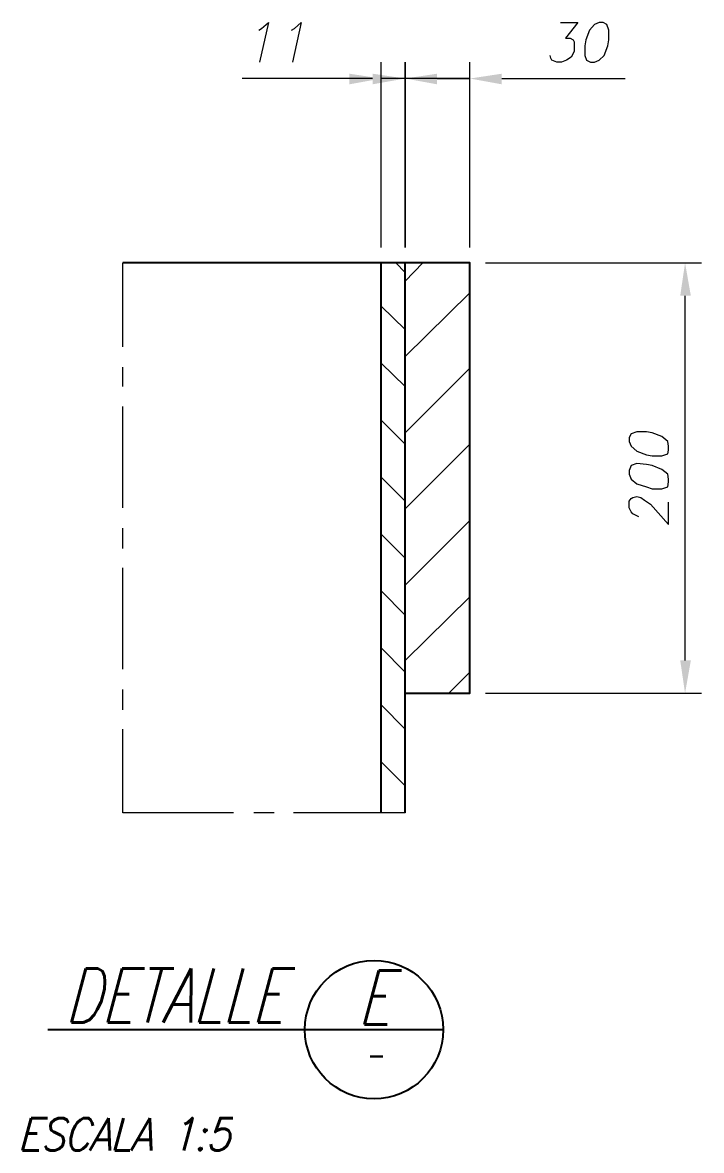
# Model space of a CAD drawing. Header units: inches. Extents: x -293597 to -232636, y -119329 to -80370.
# Drawn here: x -288467 to -288151, y -80894 to -80370 of the extents above; entities that cross this region are included whole.
import ezdxf
from ezdxf.enums import TextEntityAlignment as Align

# ---------------------------------------------------------------- set-up
doc = ezdxf.new("R2010")
doc.units = ezdxf.units.IN
doc.header["$MEASUREMENT"] = 0
for name, color, linetype in [('IA-DIBUJO', 3, 'Continuous'), ('IA-DIM', 7, 'Continuous'), ('IA-TEXT', 2, 'Continuous'), ('IA-TITLE', 6, 'Continuous'), ('IA-TRAZ', 8, 'Continuous')]:
    doc.layers.add(name, color=color, linetype=linetype)
doc.styles.add('ING-AMB', font='romans.shx', dxfattribs={"width": 0.75, "oblique": 15})
doc.styles.add('SALVADOR', font='ROMANS.SHX', dxfattribs={"width": 0.75, "oblique": 15})

# ---------------------------------------------------------------- blocks, each defined once
blk = doc.blocks.new('DETALLE')
blk.add_line((21.09, 0), (57.86, 0))
blk.add_circle((51.43, 0), 6.43)
at = {"style": 'SALVADOR', "oblique": 15, "width": 0.75}
blk.add_text('DETALLE', height=5, dxfattribs=at).set_placement((43.06, 0.67), align=Align.RIGHT)
blk.add_attdef('N', text='', height=5, dxfattribs=at).set_placement((51.43, 0.49), align=Align.CENTER)
at = {"color": 2, "style": 'SALVADOR', "oblique": 15, "width": 0.75}
blk.add_attdef('REFER', text='', height=2, dxfattribs=at).set_placement((51.43, -3.34), align=Align.CENTER)

msp = doc.modelspace()

# ---------------------------------------------------------------- linework, layer by layer
at = {"layer": 'IA-DIBUJO'}
for points in [[(-288288.63, -80682.05), (-288258.58, -80682.05), (-288258.58, -80482.05), (-288420.02, -80482.05)], [(-288299.84, -80737.66), (-288299.84, -80482.05)], [(-288288.63, -80737.66), (-288288.63, -80482.05)]]:
    msp.add_lwpolyline(points, dxfattribs=at)
at = {"layer": 'IA-DIM', "color": 2, "lineweight": 18}
for points in [[(-288356.79, -80373.98), (-288355.44, -80373.08), (-288352.3, -80370.39), (-288356.34, -80388.78)], [(-288341.54, -80373.98), (-288340.19, -80373.08), (-288337.06, -80370.39), (-288341.09, -80388.78)], [(-288216.43, -80370.39), (-288208.36, -80370.39), (-288214.19, -80377.57), (-288211.94, -80377.57), (-288210.6, -80378.47), (-288210.15, -80379.36), (-288210.15, -80382.05), (-288210.15, -80383.85), (-288211.5, -80386.54), (-288213.74, -80387.88), (-288215.98, -80388.78), (-288218.22, -80388.78), (-288220.46, -80387.88), (-288220.91, -80386.99), (-288221.36, -80385.64)], [(-288180.11, -80599.99), (-288181, -80599.54), (-288182.8, -80598.65), (-288183.69, -80597.75), (-288184.59, -80595.95), (-288184.59, -80592.82), (-288183.69, -80591.47), (-288182.8, -80591.02), (-288181, -80590.57), (-288179.21, -80591.02), (-288177.41, -80592.37), (-288174.72, -80594.16), (-288166.2, -80603.58), (-288166.2, -80593.26)]]:
    msp.add_lwpolyline(points, dxfattribs=at)
for points in [[(-288198.49, -80370.39), (-288200.73, -80371.29), (-288202.98, -80373.98), (-288204.77, -80378.47), (-288205.22, -80381.16), (-288205.22, -80385.64), (-288204.32, -80387.88), (-288202.53, -80388.78), (-288200.73, -80388.78), (-288198.49, -80387.88), (-288196.25, -80385.64), (-288194.45, -80381.16), (-288194.01, -80378.47), (-288194.01, -80373.98), (-288194.9, -80371.29), (-288196.7, -80370.39)], [(-288184.59, -80565.01), (-288183.69, -80567.25), (-288181, -80569.5), (-288176.52, -80571.29), (-288173.83, -80571.74), (-288169.34, -80571.74), (-288166.65, -80570.84), (-288166.2, -80569.05), (-288166.2, -80567.25), (-288166.65, -80565.01), (-288169.34, -80562.77), (-288173.83, -80560.98), (-288176.52, -80560.53), (-288181, -80560.53), (-288183.69, -80561.43), (-288184.59, -80563.22)], [(-288184.59, -80580.26), (-288183.69, -80582.5), (-288181, -80584.74), (-288176.52, -80586.09), (-288173.83, -80586.99), (-288169.34, -80586.99), (-288166.65, -80586.09), (-288166.2, -80583.85), (-288166.2, -80582.5), (-288166.65, -80580.26), (-288169.34, -80578.02), (-288173.83, -80576.22), (-288176.52, -80575.78), (-288181, -80575.33), (-288183.69, -80576.22), (-288184.59, -80578.47)]]:
    msp.add_lwpolyline(points, close=True, dxfattribs=at)
at = {"layer": 'IA-DIM', "lineweight": 9}
for points in [[(-288299.84, -80474.88), (-288299.84, -80388.78)], [(-288258.58, -80474.88), (-288258.58, -80388.78)], [(-288314.63, -80396.4), (-288364.41, -80396.4)], [(-288303.87, -80396.4), (-288318.67, -80396.4)], [(-288273.83, -80396.4), (-288258.58, -80396.4), (-288288.63, -80396.4), (-288299.84, -80396.4)], [(-288243.78, -80396.4), (-288186.38, -80396.4)], [(-288420.02, -80521.07), (-288420.02, -80482.05)], [(-288251.41, -80482.05), (-288150.96, -80482.05)], [(-288158.58, -80666.81), (-288158.58, -80497.3)], [(-288420.02, -80539.45), (-288420.02, -80530.48)], [(-288420.02, -80595.95), (-288420.02, -80548.87)], [(-288420.02, -80614.79), (-288420.02, -80605.37)], [(-288420.02, -80670.84), (-288420.02, -80623.76)], [(-288420.02, -80689.68), (-288420.02, -80680.26)], [(-288251.41, -80682.05), (-288150.96, -80682.05)], [(-288368.45, -80737.66), (-288420.02, -80737.66), (-288420.02, -80698.65)], [(-288349.61, -80737.66), (-288359.03, -80737.66)]]:
    msp.add_lwpolyline(points, dxfattribs=at)
msp.add_lwpolyline([(-288288.63, -80388.78), (-288288.63, -80474.88)], close=True, dxfattribs=at)
at = {"layer": 'IA-DIM', "transparency": 33554559}
for points in [[(-288314.63, -80394.16), (-288314.63, -80399.09), (-288299.84, -80396.4)], [(-288303.87, -80394.16), (-288303.87, -80399.09), (-288288.63, -80396.4)], [(-288273.83, -80394.16), (-288273.83, -80399.09), (-288288.63, -80396.4)], [(-288243.78, -80394.16), (-288243.78, -80399.09), (-288258.58, -80396.4)], [(-288160.82, -80497.3), (-288155.89, -80497.3), (-288158.58, -80482.05)], [(-288160.82, -80666.81), (-288155.89, -80666.81), (-288158.58, -80682.05)]]:
    msp.add_solid(points, dxfattribs=at)
at = {"layer": 'IA-TRAZ', "color": 8, "lineweight": 9}
for points in [[(-288288.63, -80486.54), (-288293.11, -80482.05)], [(-288288.63, -80490.57), (-288280.55, -80482.05)], [(-288288.63, -80525.55), (-288258.58, -80495.95)], [(-288288.63, -80512.99), (-288299.84, -80502.23)], [(-288288.63, -80539.45), (-288299.84, -80528.69)], [(-288288.63, -80560.98), (-288258.58, -80530.93)], [(-288288.63, -80566.36), (-288299.84, -80555.15)], [(-288288.63, -80596.4), (-288258.58, -80566.36)], [(-288288.63, -80592.82), (-288299.84, -80581.6)], [(-288288.63, -80631.83), (-288258.58, -80601.78)], [(-288288.63, -80619.27), (-288299.84, -80608.06)], [(-288288.63, -80645.73), (-288299.84, -80634.52)], [(-288288.63, -80666.81), (-288258.58, -80637.21)], [(-288288.63, -80672.19), (-288299.84, -80660.98)], [(-288268.45, -80682.05), (-288258.58, -80672.19)], [(-288288.63, -80698.65), (-288299.84, -80687.43)], [(-288288.63, -80725.1), (-288299.84, -80713.89)]]:
    msp.add_lwpolyline(points, dxfattribs=at)
at = {"layer": 'IA-TRAZ', "lineweight": 9}
msp.add_lwpolyline([(-288288.63, -80737.66), (-288340.64, -80737.66)], dxfattribs=at)

# ---------------------------------------------------------------- block references
at = {"layer": 'IA-TITLE', "ltscale": 0.5, "xscale": 5, "yscale": 5, "zscale": 5}
msp.add_blockref('DETALLE', (-288560.31, -80838.33), dxfattribs=at).add_auto_attribs({'N': 'E', 'REFER': '-'})

# ---------------------------------------------------------------- texts
at = {"layer": 'IA-TEXT', "color": 2, "ltscale": 0.5, "insert": (-288370.49, -80894.47), "char_height": 15, "attachment_point": 9, "style": 'ING-AMB'}
msp.add_mtext('{\\W0.9;\\T0.95;ESCALA 1:5}', dxfattribs=at)

doc.saveas('drawing.dxf')
